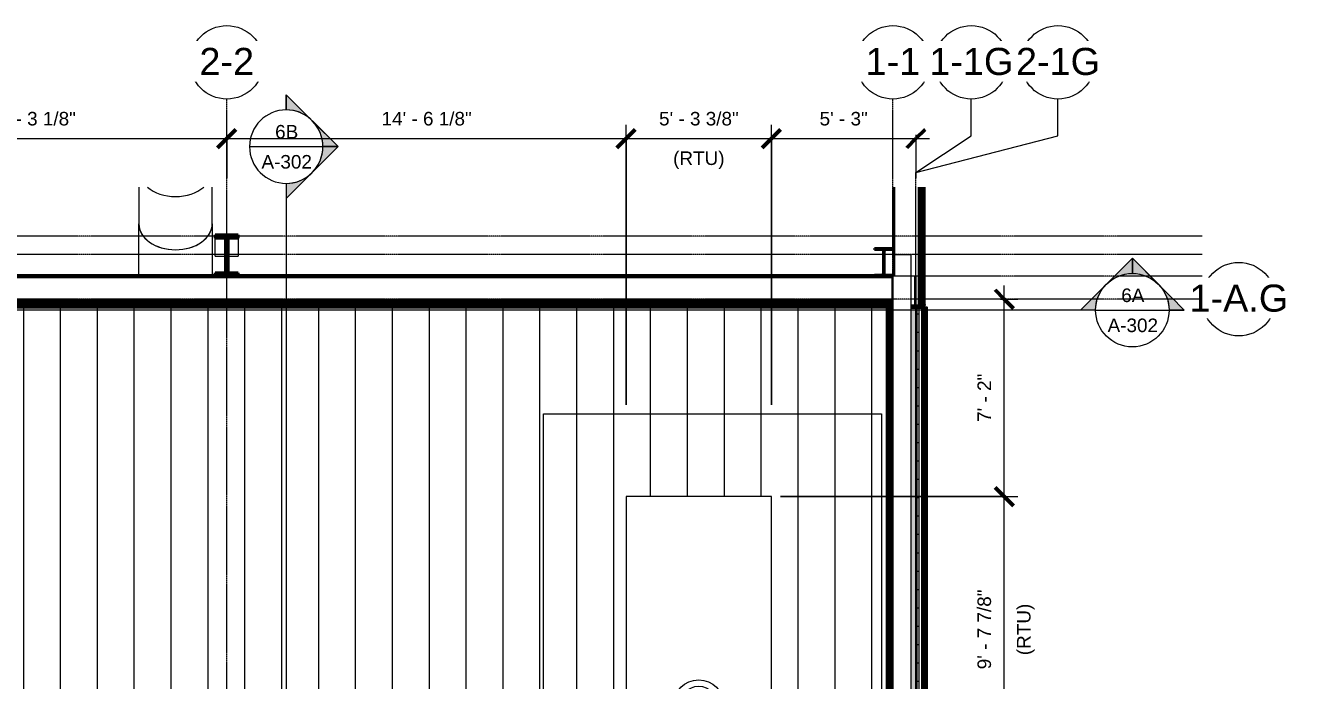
# Model space of a CAD drawing. Header units: inches. Extents: x 21290 to 29249, y -23522 to -20467.
# Drawn here: x 27375 to 27932, y -22536 to -22250 of the extents above; entities that cross this region are included whole.
import ezdxf

# ---------------------------------------------------------------- set-up
doc = ezdxf.new("R2010")
doc.units = ezdxf.units.IN
doc.header["$MEASUREMENT"] = 0
doc.linetypes.add('Grid Line 1_2_', pattern=[0.875, 0.5, -0.125, 0.125, -0.125])
for name, color, linetype, lineweight in [('A-ANNO-DIMS', 211, 'Continuous', 9), ('A-ANNO-DIMS-64', 211, 'Continuous', 9), ('A-GLAZ-CWMG', 51, 'Continuous', 9), ('A-ROOF-PATT', 132, 'Continuous', 9), ('A-WALL', 113, 'Continuous', 9), ('A-WALL-PATT', 111, 'Continuous', 25), ('G-ANNO-SYMB', 111, 'Continuous', 9), ('M-EQPM', 50, 'Continuous', 9), ('M-HVAC-DUCT', 70, 'Continuous', 9), ('S-BEAM', 12, 'Continuous', 9), ('S-COLS', 52, 'Continuous', 9), ('S-GRID', 1, 'Continuous', 9), ('S-GRID-IDEN', 1, 'Continuous', 9)]:
    doc.layers.add(name, color=color, linetype=linetype, lineweight=lineweight)
doc.styles.add('Arial_2', font='arial.ttf', dxfattribs={"height": 11.802395})
doc.styles.add('Arial_3', font='arial.ttf', dxfattribs={"height": 5.901198})
doc.dimstyles.new('Linear_-_3_32__Arial', dxfattribs={"dimscale": 12, "dimtxt": 6, "dimasz": 0.666667, "dimexe": 0.5, "dimexo": 0.333333, "dimgap": 0.333333, "dimtad": 1, "dimdec": 4, "dimrnd": 0.0625, "dimzin": 1, "dimdsep": 46, "dimlunit": 4, "dimtxsty": 'Arial_3', "dimblk1": 'OBLIQUE', "dimblk2": 'OBLIQUE', "dimsah": 1, "dimcen": 0.09, "dimdle": 0.5, "dimazin": 0, "dimtfac": 1, "dimtdec": 4, "dimtix": 1, "dimtmove": 0, "dimatfit": 3, "dimfxl": 1, "dimtvp": 1, "dimtfill": 1, "dimfrac": 2, "dimtolj": 1, "dimtzin": 0, "dimarcsym": 2})
doc.dimstyles.new('Linear_-_3_32__Arial_1', dxfattribs={"dimscale": 12, "dimtxt": 6, "dimasz": 0.666667, "dimexe": 0.5, "dimexo": 0.333333, "dimgap": 0.333333, "dimtad": 1, "dimdec": 4, "dimrnd": 0.0625, "dimzin": 1, "dimdsep": 46, "dimlunit": 4, "dimtxsty": 'Arial_3', "dimblk1": 'OBLIQUE', "dimblk2": 'OBLIQUE', "dimsah": 1, "dimcen": 0.09, "dimdle": 0.5, "dimazin": 0, "dimtfac": 1, "dimtdec": 4, "dimtix": 1, "dimtmove": 0, "dimatfit": 3, "dimfxl": 1, "dimtvp": 1, "dimtfill": 1, "dimfrac": 2, "dimtolj": 1, "dimtzin": 0, "dimarcsym": 2})
doc.dimstyles.new('Linear_-_3_32__Arial_2', dxfattribs={"dimscale": 12, "dimtxt": 6, "dimasz": 0.666667, "dimexe": 0.5, "dimexo": 0.333333, "dimgap": 0.333333, "dimtad": 1, "dimdec": 4, "dimrnd": 0.0625, "dimzin": 1, "dimdsep": 46, "dimlunit": 4, "dimtxsty": 'Arial_3', "dimblk1": 'OBLIQUE', "dimblk2": 'OBLIQUE', "dimsah": 1, "dimcen": 0.09, "dimdle": 0.5, "dimazin": 0, "dimtfac": 1, "dimtdec": 4, "dimtix": 1, "dimtmove": 0, "dimatfit": 3, "dimfxl": 1, "dimtvp": 1, "dimtfill": 1, "dimfrac": 2, "dimtolj": 1, "dimtzin": 0, "dimarcsym": 2})
pattern_1 = [(225, (27462.556, -22360.053), (6.3356768, -6.3356768), []), (225, (27462.556, -22369.653), (6.3356768, -6.3356768), [])]

# ---------------------------------------------------------------- blocks, each defined once
blk = doc.blocks.new('Carrier_48TC_Standard_Efficiency_Gas_Heat_Electric_Cooling_Packaged_Rooftop_Unit_3_to_15_nominal_tons - 15 ton 48TC__16-873539-Roof Low - Callout 6')
at = {"layer": 'M-EQPM'}
for p, q in [((-105.94, -79.69), (-105.94, 67.69)), ((-105.94, 67.69), (93.94, 67.69)), ((93.94, 67.69), (93.94, -79.69)), ((57.94, 31.69), (-57.94, 31.69)), ((-57.94, 31.69), (-57.94, -31.69)), ((57.94, -31.69), (57.94, 31.69)), ((58.06, 27.31), (57.94, 27.31)), ((58.06, 27.31), (58.06, 15.44)), ((57.94, 15.44), (58.06, 15.44)), ((58.06, 10.34), (57.94, 10.34)), ((57.94, 9.29), (58.06, 9.29)), ((58.06, 6.69), (57.94, 6.69)), ((58.06, 10.32), (58.06, 10.34)), ((58.06, 10.34), (58.06, 9.29)), ((58.06, 9.29), (58.06, 9.31)), ((58.06, 6.69), (58.06, -25.06)), ((57.94, -25.06), (58.06, -25.06)), ((-57.94, -31.69), (57.94, -31.69)), ((93.94, -79.69), (-105.94, -79.69))]:
    blk.add_line(p, q, dxfattribs=at)
for centre, radius in [((-44.94, 19.69), 11), ((-44.94, 19.69), 8.25), ((-44.94, 19.69), 5.5), ((-44.94, 19.69), 2.75), ((-32.94, 0), 11), ((-32.94, 0), 8.25), ((-32.94, 0), 5.5), ((-32.94, 0), 2.75), ((-44.94, -19.69), 11), ((-44.94, -19.69), 8.25), ((-44.94, -19.69), 5.5), ((-44.94, -19.69), 2.75)]:
    blk.add_circle(centre, radius, dxfattribs=at)
blk = doc.blocks.new('Rectangular Mullion - Profile_Polycarbonate_Upper and left-1528482-Roof Low - Callout 6')
at = {"layer": 'A-GLAZ-CWMG', "lineweight": 30}
for p, q in [((-3.622, 1.141125), (0, 1.141125)), ((-3.622, 0.787125), (-3.622, 1.141125)), ((-3.372, 0.787125), (-3.622, 0.787125)), ((-0.0625, 1.078625), (-3.5595, 1.078625)), ((-3.5595, 1.078625), (-3.5595, 0.849625)), ((-3.5595, 0.849625), (-3.372, 0.849625)), ((-3.372, 0.849625), (-3.372, 0.787125)), ((-0.0625, -0.922375), (-0.0625, 1.078625)), ((0, 1.141125), (0, -0.984875)), ((-2.834, -0.984875), (-2.834, -0.859875)), ((-2.834, -0.859875), (-2.7715, -0.859875)), ((0, -0.984875), (-2.834, -0.984875)), ((-2.7715, -0.859875), (-2.7715, -0.922375)), ((-2.7715, -0.922375), (-0.0625, -0.922375))]:
    blk.add_line(p, q, dxfattribs=at)
blk = doc.blocks.new('columns and girder2 - one-V16-Roof Low - Callout 6')
at = {"layer": 'S-BEAM'}
h = blk.add_hatch(dxfattribs=at)
h.set_pattern_fill('FP_24', color=256, style=0, pattern_type=2)
h.set_pattern_definition(pattern_1)
h.paths.add_polyline_path([(5, -1.25), (-5, -1.25), (-5, -2), (5, -2)], flags=0)
h.paths.add_polyline_path([(-5, -17.03), (-5, -18.55), (5, -18.55), (5, -17.03)], flags=0)
h = blk.add_hatch(dxfattribs=at)
h.set_pattern_fill('FP_24', color=256, style=0, pattern_type=2)
h.set_pattern_definition(pattern_1)
h.paths.add_polyline_path([(-0.63, -2), (-0.63, -17.03), (0.62, -17.03), (0.62, -2)], flags=0)
at = {"layer": 'S-BEAM', "lineweight": 40}
for p, q in [((-5, -1.25), (-5, -2)), ((-5, -2), (5, -2)), ((0.62, -2), (-0.63, -2)), ((-0.63, -2), (-0.63, -17.03)), ((0.62, -17.03), (0.62, -2)), ((5, -2), (5, -1.25)), ((5, -17.03), (-5, -17.03)), ((-5, -17.03), (-5, -18.55)), ((-5, -18.55), (5, -18.55)), ((-0.63, -17.03), (0.62, -17.03)), ((5, -18.55), (5, -17.03))]:
    blk.add_line(p, q, dxfattribs=at)
at = {"layer": 'S-BEAM'}
for p, q in [((-5, -17.03), (-5, -9.2)), ((-0.63, -9.2), (-5, -9.2)), ((5, -9.2), (0.62, -9.2)), ((5, -9.2), (5, -17.03))]:
    blk.add_line(p, q, dxfattribs=at)
blk = doc.blocks.new('Girt_C - 8_D-1405608-Roof Low - Callout 6')
at = {"layer": 'S-BEAM'}
for p, q in [((26272.04, -22350.05), (26279.2, -22350.05)), ((26279.39, -22789.05), (26279.39, -22350.05)), ((26271.39, -22359.55), (26271.39, -22789.05)), ((26271.58, -22789.05), (26271.39, -22789.05)), ((26279.2, -22789.05), (26271.58, -22789.05)), ((26279.39, -22789.05), (26279.2, -22789.05))]:
    blk.add_line(p, q, dxfattribs=at)
blk = doc.blocks.new('Girt_C - 8_D-1411125-Roof Low - Callout 6')
at = {"layer": 'S-BEAM'}
for p, q in [((26280.74, -22359.55), (26280.74, -22372.93)), ((26280.81, -22359.55), (26280.81, -22372.93)), ((26281.39, -22359.55), (26281.39, -22372.93))]:
    blk.add_line(p, q, dxfattribs=at)
blk = doc.blocks.new('Girt_Z - 10_D-1472864-Roof Low - Callout 6')
at = {"layer": 'S-BEAM'}
for p, q in [((26270.89, -22359.55), (25632.1, -22359.55)), ((26270.89, -22360.13), (25632.1, -22360.13)), ((26270.89, -22360.2), (25632.1, -22360.2)), ((26270.89, -22359.55), (26270.89, -22360.13)), ((26270.89, -22360.13), (26270.89, -22360.2)), ((26270.89, -22360.2), (26270.89, -22369.37)), ((25632.1, -22369.55), (26270.89, -22369.55)), ((26270.89, -22369.37), (26270.89, -22369.55))]:
    blk.add_line(p, q, dxfattribs=at)
blk = doc.blocks.new('Girt_Z - 10_D-1223971-Roof Low - Callout 6')
at = {"layer": 'S-BEAM'}
for p, q in [((26271.39, -22320.77), (26271.39, -22359.55)), ((26271.96, -22320.77), (26271.96, -22359.55)), ((26272.04, -22320.77), (26272.04, -22359.55)), ((26281.39, -22359.55), (26281.39, -22320.77)), ((26271.96, -22359.55), (26271.39, -22359.55)), ((26272.04, -22359.55), (26271.96, -22359.55)), ((26281.2, -22359.55), (26272.04, -22359.55)), ((26281.39, -22359.55), (26281.2, -22359.55))]:
    blk.add_line(p, q, dxfattribs=at)
blk = doc.blocks.new('Rectangular Mullion - Profile_Polycarbonate_right-1125060-Roof Low - Callout 6')
at = {"layer": 'A-GLAZ-CWMG', "lineweight": 30}
for p, q in [((-1.25, 1.14), (-3.62, 1.14)), ((-3.62, 1.14), (-3.62, 0.79)), ((-3.62, 0.79), (-3.37, 0.79)), ((-3.56, 0.85), (-3.56, 1.08)), ((-3.56, 1.08), (-1.25, 1.08)), ((-3.37, 0.85), (-3.56, 0.85)), ((-3.37, 0.79), (-3.37, 0.85)), ((-2.77, -0.86), (-2.83, -0.86)), ((-2.83, -0.86), (-2.83, -0.98)), ((-2.83, -0.98), (-1.25, -0.98)), ((-2.77, -0.92), (-2.77, -0.86)), ((-1.25, -0.92), (-2.77, -0.92))]:
    blk.add_line(p, q, dxfattribs=at)
blk = doc.blocks.new('Round Elbow - 1_0 D-1571915-Roof Low - Callout 6')
at = {"layer": 'M-HVAC-DUCT'}
for start_param, end_param in [(3.837629, 4.712389), (4.712389, 5.587149)]:
    blk.add_ellipse((25958.54, -22313.51), major_axis=(16, 0), ratio=0.707107, start_param=start_param, end_param=end_param, dxfattribs=at)
blk = doc.blocks.new('Round Elbow - 1_0 D-V17-Roof Low - Callout 6')
at = {"layer": 'M-HVAC-DUCT', "flags": 128}
for points in [[(25942.54, -22358.8), (25942.54, -22358.06), (25942.54, -22356.79), (25942.54, -22355.51), (25942.54, -22354.25), (25942.54, -22352.99), (25942.54, -22351.74), (25942.54, -22350.5), (25942.54, -22349.28), (25942.54, -22348.07), (25942.54, -22346.88), (25942.54, -22345.71), (25942.54, -22344.57), (25942.54, -22343.44), (25942.54, -22342.35), (25942.54, -22341.28), (25942.54, -22340.23), (25942.54, -22339.22), (25942.54, -22338.24), (25942.54, -22337.3), (25942.54, -22336.72)], [(25974.54, -22336.72), (25974.54, -22337.64), (25974.54, -22338.6), (25974.54, -22339.59), (25974.54, -22340.61), (25974.54, -22341.66), (25974.54, -22342.74), (25974.54, -22343.85), (25974.54, -22344.98), (25974.54, -22346.14), (25974.54, -22347.31), (25974.54, -22348.51), (25974.54, -22349.72), (25974.54, -22350.95), (25974.54, -22352.19), (25974.54, -22353.45), (25974.54, -22354.71), (25974.54, -22355.98), (25974.54, -22357.25), (25974.54, -22358.53), (25974.54, -22358.8)]]:
    blk.add_lwpolyline(points, dxfattribs=at)
at = {"layer": 'M-HVAC-DUCT'}
for start_param, end_param in [(3.141593, 4.712389), (4.712389, 6.283185)]:
    blk.add_ellipse((25958.54, -22336.72), major_axis=(16, 0), ratio=0.707107, start_param=start_param, end_param=end_param, dxfattribs=at)
blk = doc.blocks.new('Grid - Grid Head - Circle-14747-Roof Low - Callout 6')
at = {"layer": 'S-GRID-IDEN'}
blk.add_circle((0, 0), 0.25, dxfattribs=at)
blk = doc.blocks.new('Section - Section Head - Filled-1526-Roof Low - Callout 6')
at = {"layer": 'G-ANNO-SYMB'}
h = blk.add_hatch(color=256, dxfattribs=at)
edge = h.paths.add_edge_path(flags=0)
edge.add_line((-0.4268, 0.1768), (-0.25, 0.3536))
edge.add_line((-0.25, 0.3536), (-0.25, 0.25))
edge.add_arc((-0.25, 0), 0.25, 90, 135)
h = blk.add_hatch(color=256, dxfattribs=at)
edge = h.paths.add_edge_path(flags=0)
edge.add_arc((-0.25, 0), 0.25, 45, 90)
edge.add_line((-0.25, 0.25), (-0.25, 0.3536))
edge.add_line((-0.25, 0.3536), (-0.0732, 0.1768))
h = blk.add_hatch(color=256, dxfattribs=at)
edge = h.paths.add_edge_path(flags=0)
edge.add_arc((-0.25, 0), 0.2503, 137.9216, 180)
edge.add_line((-0.5003, 0), (-0.6036, 0))
edge.add_line((-0.6036, 0), (-0.4358, 0.1678))
h = blk.add_hatch(color=256, dxfattribs=at)
edge = h.paths.add_edge_path(flags=0)
edge.add_line((-0.0642, 0.1678), (0.1036, 0))
edge.add_line((0.1036, 0), (0.0003, 0))
edge.add_arc((-0.25, 0), 0.2503, 0, 42.0784)
for p, q in [((-0.25, 0.3536), (-0.6036, 0)), ((-0.25, 0.3536), (-0.4268, 0.1768)), ((-0.25, 0.3536), (0.1036, 0)), ((-0.25, 0.25), (-0.25, 0.3536)), ((-0.0732, 0.1768), (-0.25, 0.3536)), ((-0.25, 0.3536), (-0.25, 0.25)), ((-0.4358, 0.1678), (-0.6036, 0)), ((0.1036, 0), (-0.0642, 0.1678)), ((-0.6036, 0), (-0.5003, 0)), ((0.0003, 0), (0.1036, 0)), ((-0.5, 0), (-0.6036, 0)), ((0, 0), (0.1036, 0))]:
    blk.add_line(p, q, dxfattribs=at)
for radius, start, end in [(0.25, 360, 180), (0.25, 90, 135), (0.25, 45, 90), (0.2503, 137.9216, 180), (0.2503, 0, 42.0784), (0.25, 180, 360)]:
    blk.add_arc((-0.25, 0), radius, start, end, dxfattribs=at)
blk = doc.blocks.new('DIMBLOCK3-Roof Low - Callout 6')
at = {"layer": 'A-ANNO-DIMS-64'}
for p, q in [((27291.43, -22415.55), (27291.43, -22293.62)), ((27291.43, -22299.62), (27462.56, -22299.62)), ((27291.43, -22299.62), (27291.43, -22415.55)), ((27462.56, -22297.97), (27462.56, -22305.62)), ((27462.56, -22299.62), (27462.56, -22316.82))]:
    blk.add_line(p, q, dxfattribs=at)
at = {"layer": 'A-ANNO-DIMS-64', "lineweight": 50}
for p, q in [((27291.43, -22299.62), (27295.43, -22295.62)), ((27462.56, -22299.62), (27466.56, -22295.62)), ((27291.43, -22299.62), (27287.43, -22303.62)), ((27462.56, -22299.62), (27458.56, -22303.62))]:
    blk.add_line(p, q, dxfattribs=at)
at = {"layer": 'A-ANNO-DIMS-64', "color": 0, "insert": (27357.42, -22287.97), "char_height": 5.9012, "width": 46.9662, "attachment_point": 1, "line_spacing_factor": 0.938532, "style": 'Arial_3', "bg_fill": 3, "box_fill_scale": 1.25, "bg_fill_color": 0, "bg_fill_transparency": 0}
blk.add_mtext('14\' - 3 1/8"', dxfattribs=at)
blk = doc.blocks.new('_Oblique')
at = {"color": 0, "linetype": 'ByBlock', "lineweight": -2}
blk.add_line((-0.5, -0.5), (0.5, 0.5), dxfattribs=at)
blk = doc.blocks.new('DIMBLOCK4-Roof Low - Callout 6')
at = {"layer": 'A-ANNO-DIMS-64', "lineweight": 50}
for p, q in [((27462.56, -22299.62), (27466.56, -22295.62)), ((27636.68, -22299.62), (27640.68, -22295.62)), ((27462.56, -22299.62), (27458.56, -22303.62)), ((27636.68, -22299.62), (27632.68, -22303.62))]:
    blk.add_line(p, q, dxfattribs=at)
at = {"layer": 'A-ANNO-DIMS-64'}
for p, q in [((27636.68, -22415.55), (27636.68, -22293.62)), ((27462.56, -22297.97), (27462.56, -22305.62)), ((27462.56, -22299.62), (27636.68, -22299.62)), ((27462.56, -22299.62), (27462.56, -22316.82)), ((27636.68, -22299.62), (27636.68, -22415.55))]:
    blk.add_line(p, q, dxfattribs=at)
at = {"layer": 'A-ANNO-DIMS-64', "color": 0, "insert": (27530.05, -22287.97), "char_height": 5.9012, "width": 46.9662, "attachment_point": 1, "line_spacing_factor": 0.938532, "style": 'Arial_3', "bg_fill": 3, "box_fill_scale": 1.25, "bg_fill_color": 0, "bg_fill_transparency": 0}
blk.add_mtext('14\' - 6 1/8"', dxfattribs=at)
blk = doc.blocks.new('DIMBLOCK5-Roof Low - Callout 6')
at = {"layer": 'A-ANNO-DIMS-64'}
for p, q in [((27636.68, -22415.55), (27636.68, -22293.62)), ((27700.06, -22415.55), (27700.06, -22293.62)), ((27636.68, -22299.62), (27700.06, -22299.62)), ((27636.68, -22299.62), (27636.68, -22415.55)), ((27700.06, -22299.62), (27700.06, -22415.55))]:
    blk.add_line(p, q, dxfattribs=at)
at = {"layer": 'A-ANNO-DIMS-64', "lineweight": 50}
for p, q in [((27636.68, -22299.62), (27640.68, -22295.62)), ((27700.06, -22299.62), (27704.06, -22295.62)), ((27636.68, -22299.62), (27632.68, -22303.62)), ((27700.06, -22299.62), (27696.06, -22303.62))]:
    blk.add_line(p, q, dxfattribs=at)
at = {"layer": 'A-ANNO-DIMS-64', "color": 0, "attachment_point": 1, "line_spacing_factor": 0.938532, "style": 'Arial_3', "bg_fill": 3, "box_fill_scale": 1.25, "bg_fill_color": 0, "bg_fill_transparency": 0}
for s, insert, char_height, width in [('5\' - 3 3/8"', (27651.06, -22287.97), 5.9012, 41.5385), ('(RTU)', (27657.2, -22305.2), 5.901, 26.8062)]:
    blk.add_mtext(s, dxfattribs=dict(at, insert=insert, char_height=char_height, width=width))
blk = doc.blocks.new('DIMBLOCK6-Roof Low - Callout 6')
at = {"layer": 'A-ANNO-DIMS-64'}
for p, q in [((27700.06, -22415.55), (27700.06, -22293.62)), ((27700.06, -22299.62), (27769.06, -22299.62)), ((27700.06, -22299.62), (27700.06, -22415.55)), ((27763.06, -22297.97), (27763.06, -22305.62)), ((27763.06, -22299.62), (27763.06, -22316.82))]:
    blk.add_line(p, q, dxfattribs=at)
at = {"layer": 'A-ANNO-DIMS-64', "lineweight": 50}
for p, q in [((27700.06, -22299.62), (27704.06, -22295.62)), ((27763.06, -22299.62), (27767.06, -22295.62)), ((27700.06, -22299.62), (27696.06, -22303.62)), ((27763.06, -22299.62), (27759.06, -22303.62))]:
    blk.add_line(p, q, dxfattribs=at)
at = {"layer": 'A-ANNO-DIMS-64', "color": 0, "insert": (27721.08, -22287.97), "char_height": 5.901, "width": 25.1446, "attachment_point": 1, "line_spacing_factor": 0.938532, "style": 'Arial_3', "bg_fill": 3, "box_fill_scale": 1.25, "bg_fill_color": 0, "bg_fill_transparency": 0}
blk.add_mtext('5\' - 3"', dxfattribs=at)
blk = doc.blocks.new('DIMBLOCK10-Roof Low - Callout 6')
at = {"layer": 'A-ANNO-DIMS-64', "lineweight": 50}
for p, q in [((27801.58, -22455.55), (27797.58, -22451.55)), ((27801.58, -22455.55), (27805.58, -22459.55)), ((27801.58, -22571.43), (27797.58, -22567.43)), ((27801.58, -22571.43), (27805.58, -22575.43))]:
    blk.add_line(p, q, dxfattribs=at)
at = {"layer": 'A-ANNO-DIMS-64'}
for p, q in [((27704.06, -22455.55), (27807.58, -22455.55)), ((27801.58, -22455.55), (27704.06, -22455.55)), ((27801.58, -22571.43), (27801.58, -22455.55)), ((27704.06, -22571.43), (27807.58, -22571.43)), ((27801.58, -22571.43), (27704.06, -22571.43))]:
    blk.add_line(p, q, dxfattribs=at)
at = {"layer": 'A-ANNO-DIMS-64', "color": 0, "attachment_point": 1, "rotation": 90, "line_spacing_factor": 0.938532, "style": 'Arial_3', "bg_fill": 3, "box_fill_scale": 1.25, "bg_fill_color": 0, "bg_fill_transparency": 0}
for s, insert, char_height, width in [('9\' - 7 7/8"', (27789.93, -22530.8), 5.9012, 41.5385), ('(RTU)', (27807.16, -22524.66), 5.901, 26.8062)]:
    blk.add_mtext(s, dxfattribs=dict(at, insert=insert, char_height=char_height, width=width))
blk = doc.blocks.new('DIMBLOCK11-Roof Low - Callout 6')
at = {"layer": 'A-ANNO-DIMS-64', "lineweight": 50}
for p, q in [((27801.58, -22369.55), (27797.58, -22365.55)), ((27801.58, -22369.55), (27805.58, -22373.55)), ((27801.58, -22455.55), (27797.58, -22451.55)), ((27801.58, -22455.55), (27805.58, -22459.55))]:
    blk.add_line(p, q, dxfattribs=at)
at = {"layer": 'A-ANNO-DIMS-64'}
for p, q in [((27801.58, -22455.55), (27801.58, -22363.55)), ((27799.92, -22369.55), (27807.58, -22369.55)), ((27801.58, -22369.55), (27799.92, -22369.55)), ((27704.06, -22455.55), (27807.58, -22455.55)), ((27801.58, -22455.55), (27704.06, -22455.55))]:
    blk.add_line(p, q, dxfattribs=at)
at = {"layer": 'A-ANNO-DIMS-64', "color": 0, "insert": (27789.93, -22423.03), "char_height": 5.901, "width": 25.1446, "attachment_point": 1, "rotation": 90, "line_spacing_factor": 0.938532, "style": 'Arial_3', "bg_fill": 3, "box_fill_scale": 1.25, "bg_fill_color": 0, "bg_fill_transparency": 0}
blk.add_mtext('7\' - 2"', dxfattribs=at)

msp = doc.modelspace()

# ---------------------------------------------------------------- hatches: boundary and pattern name
at = {"layer": 'A-ROOF-PATT'}
h = msp.add_hatch(dxfattribs=at)
h.set_pattern_fill('FP_19', color=256, style=0, pattern_type=2)
h.set_pattern_definition([(90, (1481.964, -40.069), (-16.082, 1e-15), [])])
h.paths.add_polyline_path([(27557.28491, -22885.61531), (27776.05624, -22885.61531), (27776.05624, -22799.17781), (27754.30624, -22799.17781), (27754.30624, -22798.61531), (27161.74374, -22798.61531), (27161.74374, -22446.67781), (27164.55624, -22446.67781), (27164.55624, -22447.30281), (27172.55624, -22447.30281), (27172.55624, -22450.25442), (27172.6112, -22450.22795), (27173.50129, -22450.22795), (27174.31052, -22450.62329), (27174.85818, -22451.31004), (27175.05624, -22452.17781), (27174.83447, -22453.07531), (27174.30322, -22453.74147), (27173.50129, -22454.12767), (27172.55624, -22454.14679), (27172.55624, -22613.50442), (27172.6112, -22613.47795), (27173.50129, -22613.47795), (27174.31052, -22613.87329), (27174.85818, -22614.56004), (27175.05624, -22615.42781), (27174.83447, -22616.32531), (27174.30322, -22616.99147), (27173.50129, -22617.37767), (27172.55624, -22617.39679), (27172.55624, -22785.37942), (27172.6112, -22785.35295), (27173.50129, -22785.35295), (27174.31052, -22785.74829), (27174.85818, -22786.43504), (27175.05624, -22787.30281), (27174.94212, -22787.80281), (27460.67037, -22787.80281), (27460.55624, -22787.30281), (27460.77802, -22786.40531), (27461.30926, -22785.73915), (27462.1112, -22785.35295), (27463.00129, -22785.35295), (27463.81052, -22785.74829), (27464.35818, -22786.43504), (27464.55624, -22787.30281), (27464.44212, -22787.80281), (27750.80624, -22787.80281), (27750.80624, -22784.17781), (27176.18124, -22784.17781), (27176.18124, -22446.67781), (27176.74374, -22446.67781), (27176.74374, -22783.61531), (27750.80624, -22783.61531), (27750.80624, -22372.92781), (27753.05624, -22372.92781), (27753.05624, -22372.80381), (27113.76491, -22372.80281), (27113.76491, -22861.61531), (27438.55624, -22861.61531), (27438.55624, -22885.61531), (27512.93291, -22885.61531)], flags=0)
h.paths.add_polyline_path([(27202.46891, -22800.11531), (27160.24374, -22800.11531), (27160.24374, -22446.67781), (27160.80624, -22446.67781), (27160.80624, -22799.55281), (27766.05624, -22799.55281), (27766.05624, -22800.11531), (27291.17291, -22800.11531)], flags=0)
h.paths.add_polyline_path([(27164.74374, -22795.80281), (27171.30624, -22795.77769), (27171.30624, -22789.05281), (27164.55624, -22789.05281), (27164.55624, -22795.80281), (27164.66562, -22795.80281)], flags=0)
h.paths.add_polyline_path([(27462.1112, -22787.80281), (27464.21727, -22787.80281), (27464.35124, -22787.30281), (27464.11076, -22786.40531), (27463.45374, -22785.74829), (27462.55624, -22785.50781), (27461.65874, -22785.74829), (27460.99376, -22786.43504), (27460.76124, -22787.30281), (27460.89522, -22787.80281), (27461.65874, -22787.80281)], flags=0)
h.paths.add_polyline_path([(27172.55624, -22787.80281), (27174.71727, -22787.80281), (27174.85124, -22787.30281), (27174.61076, -22786.40531), (27173.95374, -22785.74829), (27173.05624, -22785.50781), (27172.55624, -22785.64178), (27172.55624, -22787.58545)], flags=0)
h.paths.add_polyline_path([(27668.16491, -22738.30281), (27611.93124, -22738.30281), (27611.93124, -22678.80281), (27700.05624, -22678.80281), (27700.05624, -22683.80281), (27700.18124, -22683.80281), (27700.18124, -22696.42781), (27700.05624, -22696.42781), (27700.05624, -22700.42221), (27700.18124, -22700.42221), (27700.18124, -22701.43341), (27700.05624, -22701.43341), (27700.05624, -22703.67781), (27700.18124, -22703.67781), (27700.18124, -22732.05281), (27700.05624, -22732.05281), (27700.05624, -22738.30281), (27682.80624, -22738.30281)], flags=0)
h.paths.add_polyline_path([(27173.05624, -22617.22281), (27173.95374, -22616.98233), (27174.61873, -22616.29558), (27174.85124, -22615.42781), (27174.61076, -22614.53031), (27173.91961, -22613.86415), (27173.05624, -22613.63281), (27172.55624, -22613.76678), (27172.55624, -22617.08884), (27172.6112, -22617.10356)], flags=0)
h.paths.add_polyline_path([(27468.58091, -22611.30281), (27433.80624, -22611.30281), (27433.80624, -22607.11531), (27413.93124, -22607.11531), (27413.93124, -22598.17781), (27406.53134, -22598.17781), (27406.53134, -22564.17781), (27413.93124, -22564.17781), (27413.93124, -22553.11531), (27433.80624, -22553.11531), (27433.80624, -22548.92781), (27491.05624, -22548.92781), (27491.05624, -22552.30486), (27501.18124, -22552.30486), (27501.18124, -22556.30486), (27491.05624, -22556.30486), (27491.05624, -22558.11531), (27507.80624, -22558.11531), (27507.80624, -22576.11531), (27491.05624, -22576.11531), (27491.05624, -22611.30281)], flags=0)
h.paths.add_polyline_path([(27276.54448, -22571.42781), (27228.05624, -22571.42781), (27228.05624, -22455.55281), (27232.43124, -22455.55281), (27232.43124, -22455.42781), (27244.30624, -22455.42781), (27244.30624, -22455.55281), (27249.42564, -22455.55281), (27249.42564, -22455.42781), (27250.43685, -22455.42781), (27250.43685, -22455.55281), (27253.05624, -22455.55281), (27253.05624, -22455.42781), (27284.80624, -22455.42781), (27284.80624, -22455.55281), (27291.43124, -22455.55281), (27291.43124, -22571.42781), (27276.64999, -22571.42781)], flags=0)
h.paths.add_polyline_path([(27677.11874, -22571.42781), (27636.68124, -22571.42781), (27636.68124, -22455.55281), (27641.05624, -22455.55281), (27641.05624, -22455.42781), (27652.93124, -22455.42781), (27652.93124, -22455.55281), (27658.05064, -22455.55281), (27658.05064, -22455.42781), (27659.06185, -22455.42781), (27659.06185, -22455.55281), (27661.68124, -22455.55281), (27661.68124, -22455.42781), (27693.43124, -22455.42781), (27693.43124, -22455.55281), (27700.05624, -22455.55281), (27700.05624, -22571.42781), (27677.32978, -22571.42781)], flags=0)
h.paths.add_polyline_path([(27173.05624, -22453.97281), (27173.95374, -22453.73233), (27174.61873, -22453.04558), (27174.85124, -22452.17781), (27174.61076, -22451.28031), (27173.95374, -22450.62329), (27173.05624, -22450.38281), (27172.55624, -22450.51678), (27172.55624, -22453.83884), (27172.6112, -22453.85356)], flags=0)
at = {"layer": 'A-WALL-PATT', "lineweight": 9, "transparency": 33554649}
for points in [[(27766.34364, -22372.17881), (27766.34364, -22320.76654), (27764.76884, -22320.76654), (27764.76884, -22372.17881)], [(27753.05624, -22372.60634), (27753.05624, -22371.03154), (27113.76491, -22371.03154), (27113.76491, -22372.60634), (27751.32491, -22372.60634)]]:
    msp.add_hatch(color=256, dxfattribs=at).paths.add_polyline_path(points, flags=0)
at = {"layer": 'A-WALL-PATT', "lineweight": 9}
h = msp.add_hatch(dxfattribs=at)
h.set_pattern_fill('FP_21', color=256, style=0, pattern_type=2)
h.set_pattern_definition([(161.57, (1481.986, 0.32), (-2.560496185, -0.000537386), [0, -18.214, 2.022, 0]), (18.43, (1481.346, 0.32), (-2.560496185, 0.000537386), [0, -18.214, 2.022, 0]), (108.43, (1481.986, 0.32), (1.27922091, -6.400876726), [6.07, -14.166]), (71.57, (1481.346, 0.32), (1.27922091, 6.400876726), [6.07, -14.166])])
h.paths.add_polyline_path([(27753.05624, -22798.30281), (27763.05624, -22798.30281), (27763.05624, -22372.92781), (27761.05624, -22372.92781), (27761.05624, -22789.05281), (27753.05624, -22789.05281), (27753.05624, -22797.11237)], flags=0)
h = msp.add_hatch(dxfattribs=at)
h.set_pattern_fill('FP_20', color=256, style=0, pattern_type=2)
h.set_pattern_definition([(0, (1481.666, 0), (0, 8), []), (90, (1481.666, 0), (-8, 5e-16), [])])
h.paths.add_polyline_path([(27763.55624, -22798.30281), (27764.55624, -22798.30281), (27764.55624, -22372.92781), (27763.55624, -22372.92781), (27763.55624, -22797.11237)], flags=0)
at = {"layer": 'S-COLS'}
h = msp.add_hatch(dxfattribs=at)
h.set_pattern_fill('FP_22', color=256, style=0, pattern_type=2)
h.set_pattern_definition([(45, (1481.666, 0), (-6.3356768, 6.3356768), []), (45, (1481.666, 9.6), (-6.3356768, 6.3356768), [])])
h.paths.add_polyline_path([(27753.05624, -22359.55281), (27753.05624, -22359.11922), (27749.89218, -22359.11922), (27749.40328, -22358.91671), (27749.20078, -22358.42781), (27749.20078, -22348.67781), (27749.40328, -22348.18891), (27749.89218, -22347.9864), (27753.05624, -22347.9864), (27753.05624, -22347.55281), (27745.05624, -22347.55281), (27745.05624, -22347.9864), (27748.22031, -22347.9864), (27748.7092, -22348.18891), (27748.91171, -22348.67781), (27748.91171, -22358.42781), (27748.7092, -22358.91671), (27748.22031, -22359.11922), (27745.05624, -22359.11922), (27745.05624, -22359.55281), (27752.55624, -22359.55281)], flags=0)

# ---------------------------------------------------------------- linework, layer by layer
at = {"layer": 'A-WALL', "lineweight": 60}
for p, q in [((27764.76884, -22320.76654), (27764.76884, -22372.17881)), ((27766.34364, -22372.17881), (27766.34364, -22320.76654)), ((27753.05624, -22371.03154), (27113.76491, -22371.03154)), ((27113.76491, -22372.60634), (27753.05624, -22372.60634)), ((27750.80624, -22372.92781), (27750.80624, -22787.80281)), ((27753.05624, -22372.92781), (27750.80624, -22372.92781)), ((27751.86874, -22372.92781), (27751.86874, -22798.30281)), ((27751.93124, -22798.30281), (27751.93124, -22372.92781)), ((27766.36874, -22372.92781), (27761.05624, -22372.92781)), ((27764.76884, -22372.17881), (27766.34364, -22372.17881)), ((27766.36874, -22798.30281), (27766.36874, -22372.92781)), ((27767.36874, -22372.92781), (27767.30624, -22372.92781)), ((27767.30624, -22372.92781), (27767.30624, -22798.30281)), ((27767.36874, -22798.30281), (27767.36874, -22372.92781))]:
    msp.add_line(p, q, dxfattribs=at)
at = {"layer": 'A-WALL', "lineweight": 18}
for p, q in [((27113.76491, -22358.80281), (27748.75638, -22358.80281)), ((27749.35611, -22358.80281), (27753.05624, -22358.80281)), ((27751.47224, -22372.80281), (27113.76491, -22372.80281)), ((27752.30624, -22798.30281), (27752.30624, -22372.92781)), ((27763.05624, -22798.30281), (27763.05624, -22372.92781)), ((27763.55624, -22798.61531), (27763.55624, -22372.92781)), ((27764.55624, -22798.30281), (27764.55624, -22372.92781)), ((27766.05624, -22795.80281), (27766.05624, -22372.92781)), ((27767.36874, -22372.92781), (27767.86874, -22372.92781)), ((27767.86874, -22372.92781), (27767.86874, -22798.30281))]:
    msp.add_line(p, q, dxfattribs=at)
at = {"layer": 'G-ANNO-SYMB'}
for p, q in [((27472.48298, -22303.10663), (27504.48298, -22303.10663)), ((27488.48298, -22319.10663), (27488.48298, -22912.06942)), ((27841.45645, -22374.35697), (27049.77743, -22374.35697))]:
    msp.add_line(p, q, dxfattribs=at)
at = {"layer": 'M-HVAC-DUCT'}
for p, q in [((27424.20981, -22320.76654), (27424.20981, -22336.71701)), ((27456.20981, -22336.71701), (27456.20981, -22320.76654))]:
    msp.add_line(p, q, dxfattribs=at)
for centre, major_axis, start_param, end_param in [((27440.20981, -22313.51362), (16, 0), 3.837629263, 4.71238898), ((27440.20981, -22313.51362), (16, 0), 4.71238898, 5.587148698), ((27440.20981, -22336.71701), (-16, 0), 0, 1.570796327), ((27440.20981, -22336.71701), (16, 0), 4.71238898, 6.283185307)]:
    msp.add_ellipse(centre, major_axis=major_axis, ratio=0.707106781, start_param=start_param, end_param=end_param, dxfattribs=at)
at = {"layer": 'S-COLS', "lineweight": 40}
for p, q in [((27753.05624, -22347.55281), (27745.05624, -22347.55281)), ((27745.05624, -22347.55281), (27745.05624, -22347.9864)), ((27745.05624, -22347.9864), (27748.22031, -22347.9864)), ((27748.91171, -22348.67781), (27748.91171, -22358.42781)), ((27749.20078, -22358.42781), (27749.20078, -22348.67781)), ((27749.89218, -22347.9864), (27753.05624, -22347.9864)), ((27748.22031, -22359.11922), (27745.05624, -22359.11922)), ((27745.05624, -22359.11922), (27745.05624, -22359.55281)), ((27753.05624, -22359.11922), (27749.89218, -22359.11922)), ((27752.55624, -22359.55281), (27753.05624, -22359.55281))]:
    msp.add_line(p, q, dxfattribs=at)
for centre, start, end in [((27748.22031, -22348.67781), 0, 90), ((27749.89218, -22348.67781), 90, 180), ((27748.22031, -22358.42781), 270, 0), ((27749.89218, -22358.42781), 180, 270)]:
    msp.add_arc(centre, 0.69141, start, end, dxfattribs=at)
at = {"layer": 'S-GRID', "linetype": 'Grid Line 1_2_'}
for p, q in [((27462.55624, -22947.36918), (27462.55624, -22282.37433)), ((27462.55624, -22947.36918), (27462.55624, -22282.37433)), ((27753.05624, -22947.36918), (27753.05624, -22282.37433)), ((27753.05624, -22947.36918), (27753.05624, -22282.37433)), ((27763.05624, -22947.36918), (27763.05624, -22314.37433)), ((27763.05624, -22947.36918), (27763.05624, -22314.37433)), ((27887.84908, -22342.05281), (27049.27743, -22342.05281)), ((27887.84908, -22350.05281), (27049.27743, -22350.05281)), ((27887.84908, -22359.55281), (27049.27743, -22359.55281))]:
    msp.add_line(p, q, dxfattribs=at)
at = {"layer": 'S-GRID'}
for p, q in [((27787.24286, -22298.37433), (27787.24286, -22282.37433)), ((27825.02723, -22298.37433), (27825.02723, -22282.37433)), ((27763.05624, -22314.37433), (27787.24286, -22298.37433)), ((27763.05624, -22314.37433), (27825.02723, -22298.37433))]:
    msp.add_line(p, q, dxfattribs=at)

# ---------------------------------------------------------------- block references
at = {"layer": 'A-GLAZ-CWMG'}
msp.add_blockref('Rectangular Mullion - Profile_Polycarbonate_right-1125060-Roof Low - Callout 6', (27754.30624, -22371.81894), dxfattribs=at)
at = {"layer": 'A-GLAZ-CWMG', "extrusion": (0, 0, -1), "rotation": 269.9999999999958}
msp.add_blockref('Rectangular Mullion - Profile_Polycarbonate_Upper and left-1528482-Roof Low - Callout 6', (-27765.55624, -22372.67781), dxfattribs=at)
at = {"layer": 'G-ANNO-SYMB', "xscale": 63.99999999999997, "yscale": 63.99999999999997, "zscale": 63.99999999999997, "rotation": 269.9999999999996}
msp.add_blockref('Section - Section Head - Filled-1526-Roof Low - Callout 6', (27488.48298, -22319.10663), dxfattribs=at)
at = {"layer": 'M-EQPM', "rotation": 89.99999999999999}
msp.add_blockref('Carrier_48TC_Standard_Efficiency_Gas_Heat_Electric_Cooling_Packaged_Rooftop_Unit_3_to_15_nominal_tons - 15 ton 48TC__16-873539-Roof Low - Callout 6', (27668.36874, -22513.49031), dxfattribs=at)
at = {"layer": 'M-HVAC-DUCT'}
for name in ['Round Elbow - 1_0 D-1571915-Roof Low - Callout 6', 'Round Elbow - 1_0 D-V17-Roof Low - Callout 6']:
    msp.add_blockref(name, (1481.66602, 0), dxfattribs=at)
at = {"layer": 'S-BEAM'}
for name in ['Girt_Z - 10_D-1223971-Roof Low - Callout 6', 'Girt_C - 8_D-1405608-Roof Low - Callout 6', 'Girt_Z - 10_D-1472864-Roof Low - Callout 6', 'Girt_C - 8_D-1411125-Roof Low - Callout 6']:
    msp.add_blockref(name, (1481.66602, 0), dxfattribs=at)
at = {"layer": 'S-BEAM', "rotation": 180}
msp.add_blockref('columns and girder2 - one-V16-Roof Low - Callout 6', (27462.55624, -22360.05281), dxfattribs=at)
at = {"layer": 'S-GRID-IDEN', "xscale": 63.99999999999997, "yscale": 63.99999999999997, "zscale": 63.99999999999997}
for p in [(27462.55624, -22266.37433), (27787.24286, -22266.37433)]:
    msp.add_blockref('Grid - Grid Head - Circle-14747-Roof Low - Callout 6', p, dxfattribs=at)
at = {"layer": 'S-GRID-IDEN', "xscale": 63.99999999999997, "yscale": 63.99999999999997, "zscale": 63.99999999999997, "rotation": 90}
msp.add_blockref('Grid - Grid Head - Circle-14747-Roof Low - Callout 6', (27903.84908, -22369.55281), dxfattribs=at)

# ---------------------------------------------------------------- texts
at = {"layer": 'G-ANNO-SYMB', "char_height": 5.901198, "attachment_point": 2, "line_spacing_factor": 0.938532, "style": 'Arial_3'}
for s, insert, width in [('6B', (27488.68789, -22293.66055), 12.024), ('A-302', (27488.68789, -22306.75138), 26.208), ('6A', (27857.66137, -22364.91089), 12.024), ('A-302', (27857.66137, -22378.00171), 26.208)]:
    msp.add_mtext(s, dxfattribs=dict(at, insert=insert, width=width))

# ---------------------------------------------------------------- next in the draw order: texts
at = {"layer": 'S-GRID-IDEN', "char_height": 11.802395, "attachment_point": 2, "line_spacing_factor": 0.938532, "style": 'Arial_2', "bg_fill": 3, "box_fill_scale": 1.25, "bg_fill_color": 0, "bg_fill_transparency": 0}
for s, insert, width in [('1-2', (27462.55317, -22260.08308), 28.368), ('1-1G', (27787.23978, -22260.08308), 43.632), ('1-A.G', (27903.91407, -22363.19964), 51.264)]:
    msp.add_mtext(s, dxfattribs=dict(at, insert=insert, width=width))

# ---------------------------------------------------------------- next in the draw order: dimensions: what is measured, and where the dimension line sits
at = {"layer": 'A-ANNO-DIMS'}
dim = msp.add_linear_dim(base=(27801.58047, -22455.55281), p1=(27700.05624, -22571.42781), p2=(27700.05624, -22455.55281), angle=90, text='<>\\X(RTU)', dimstyle='Linear_-_3_32__Arial', override={"dimpost": '<>', "dimfxl": 115.875}, dxfattribs=at)
dim.commit()
dim.dimension.update_dxf_attribs({"geometry": 'DIMBLOCK10-Roof Low - Callout 6', "text_midpoint": (27801.58047, -22513.49031)})

# ---------------------------------------------------------------- next in the draw order: linework, layer by layer
at = {"layer": 'G-ANNO-SYMB'}
msp.add_line((27841.45645, -22374.35697), (27873.45645, -22374.35697), dxfattribs=at)
at = {"layer": 'S-GRID', "linetype": 'Grid Line 1_2_'}
for p, q in [((27887.84908, -22359.55281), (27049.27743, -22359.55281)), ((27887.84908, -22369.55281), (27049.27743, -22369.55281))]:
    msp.add_line(p, q, dxfattribs=at)

# ---------------------------------------------------------------- next in the draw order: block references
at = {"layer": 'G-ANNO-SYMB', "extrusion": (0, 0, -1), "xscale": 63.99999999999997, "yscale": 63.99999999999997, "zscale": 63.99999999999997}
msp.add_blockref('Section - Section Head - Filled-1526-Roof Low - Callout 6', (-27841.45645, -22374.35697), dxfattribs=at)
at = {"layer": 'S-GRID-IDEN', "xscale": 63.99999999999997, "yscale": 63.99999999999997, "zscale": 63.99999999999997}
for p in [(27462.55624, -22266.37433), (27753.05624, -22266.37433), (27825.02723, -22266.37433)]:
    msp.add_blockref('Grid - Grid Head - Circle-14747-Roof Low - Callout 6', p, dxfattribs=at)

# ---------------------------------------------------------------- next in the draw order: texts
at = {"layer": 'S-GRID-IDEN', "char_height": 11.802395, "attachment_point": 2, "line_spacing_factor": 0.938532, "style": 'Arial_2', "bg_fill": 3, "box_fill_scale": 1.25, "bg_fill_color": 0, "bg_fill_transparency": 0}
for s, insert, width in [('2-2', (27462.55317, -22260.08308), 28.368), ('2-1', (27753.05317, -22260.08308), 28.368), ('2-1G', (27825.02416, -22260.08308), 43.632)]:
    msp.add_mtext(s, dxfattribs=dict(at, insert=insert, width=width))

# ---------------------------------------------------------------- next in the draw order: dimensions: what is measured, and where the dimension line sits
at = {"layer": 'A-ANNO-DIMS'}
dim = msp.add_linear_dim(base=(27462.55624, -22299.62248), p1=(27291.43124, -22419.55281), p2=(27462.55624, -22293.96563), dimstyle='Linear_-_3_32__Arial_1', override={"dimpost": '<>', "dimfxl": 212.263764}, dxfattribs=at)
dim.commit()
dim.dimension.update_dxf_attribs({"geometry": 'DIMBLOCK3-Roof Low - Callout 6', "text_midpoint": (27376.99374, -22292.56924)})

# ---------------------------------------------------------------- next in the draw order: block references
at = {"layer": 'S-GRID-IDEN', "xscale": 63.99999999999997, "yscale": 63.99999999999997, "zscale": 63.99999999999997}
msp.add_blockref('Grid - Grid Head - Circle-14747-Roof Low - Callout 6', (27753.05624, -22266.37433), dxfattribs=at)

# ---------------------------------------------------------------- next in the draw order: dimensions: what is measured, and where the dimension line sits
at = {"layer": 'A-ANNO-DIMS'}
dim = msp.add_linear_dim(base=(27636.68124, -22299.62248), p1=(27462.55624, -22293.96563), p2=(27636.68124, -22419.55281), dimstyle='Linear_-_3_32__Arial_2', override={"dimpost": '<>', "dimfxl": 214.689673}, dxfattribs=at)
dim.commit()
dim.dimension.update_dxf_attribs({"geometry": 'DIMBLOCK4-Roof Low - Callout 6', "text_midpoint": (27549.61874, -22292.57125)})

# ---------------------------------------------------------------- next in the draw order: texts
at = {"layer": 'S-GRID-IDEN', "insert": (27753.05317, -22260.08308), "char_height": 11.802395, "width": 28.368, "attachment_point": 2, "line_spacing_factor": 0.938532, "style": 'Arial_2', "bg_fill": 3, "box_fill_scale": 1.25, "bg_fill_color": 0, "bg_fill_transparency": 0}
msp.add_mtext('1-1', dxfattribs=at)

# ---------------------------------------------------------------- next in the draw order: dimensions: what is measured, and where the dimension line sits
at = {"layer": 'A-ANNO-DIMS'}
dim = msp.add_linear_dim(base=(27700.05624, -22299.62248), p1=(27636.68124, -22419.55281), p2=(27700.05624, -22419.55281), text='<>\\X(RTU)', dimstyle='Linear_-_3_32__Arial', override={"dimpost": '<>', "dimfxl": 63.375}, dxfattribs=at)
dim.commit()
dim.dimension.update_dxf_attribs({"geometry": 'DIMBLOCK5-Roof Low - Callout 6', "text_midpoint": (27668.36874, -22299.62248)})

# ---------------------------------------------------------------- next in the draw order: dimensions: what is measured, and where the dimension line sits
dim = msp.add_linear_dim(base=(27763.05624, -22299.62248), p1=(27700.05624, -22419.55281), p2=(27763.05624, -22293.96563), dimstyle='Linear_-_3_32__Arial', override={"dimpost": '<>', "dimfxl": 140.503167}, dxfattribs=at)
dim.commit()
dim.dimension.update_dxf_attribs({"geometry": 'DIMBLOCK6-Roof Low - Callout 6', "text_midpoint": (27731.55624, -22292.60748)})

# ---------------------------------------------------------------- next in the draw order: dimensions: what is measured, and where the dimension line sits
dim = msp.add_linear_dim(base=(27801.58047, -22369.55281), p1=(27700.05624, -22455.55281), p2=(27795.92361, -22369.55281), angle=90, dimstyle='Linear_-_3_32__Arial', override={"dimpost": '<>', "dimfxl": 128.788789}, dxfattribs=at)
dim.commit()
dim.dimension.update_dxf_attribs({"geometry": 'DIMBLOCK11-Roof Low - Callout 6', "text_midpoint": (27794.61779, -22412.55281)})

doc.saveas('drawing.dxf')
